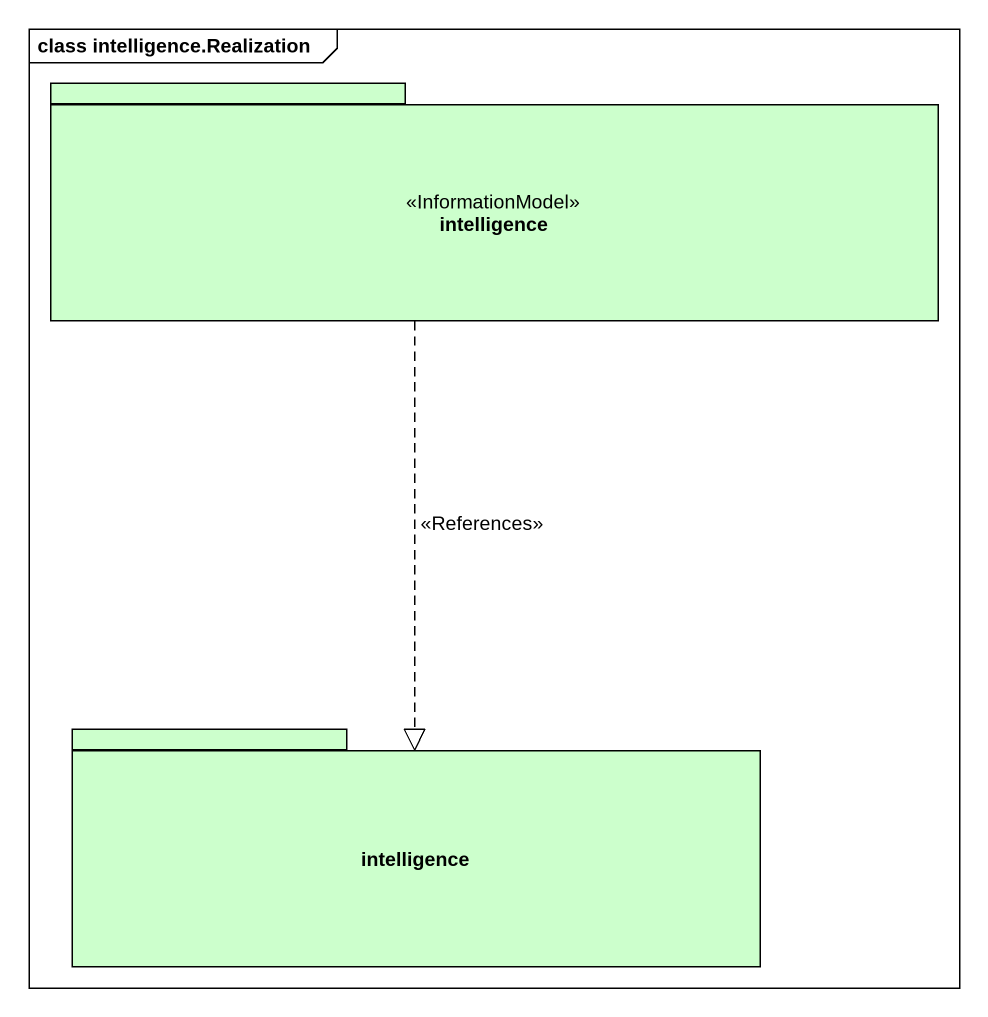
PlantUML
@startuml
mainframe class intelligence.Realization
package intelligence <<InformationModel>> #CCFFCC {
}
package "intelligence" as intelligence_2 #CCFFCC {
}
intelligence ..|> intelligence_2 : <<References>>
@enduml
